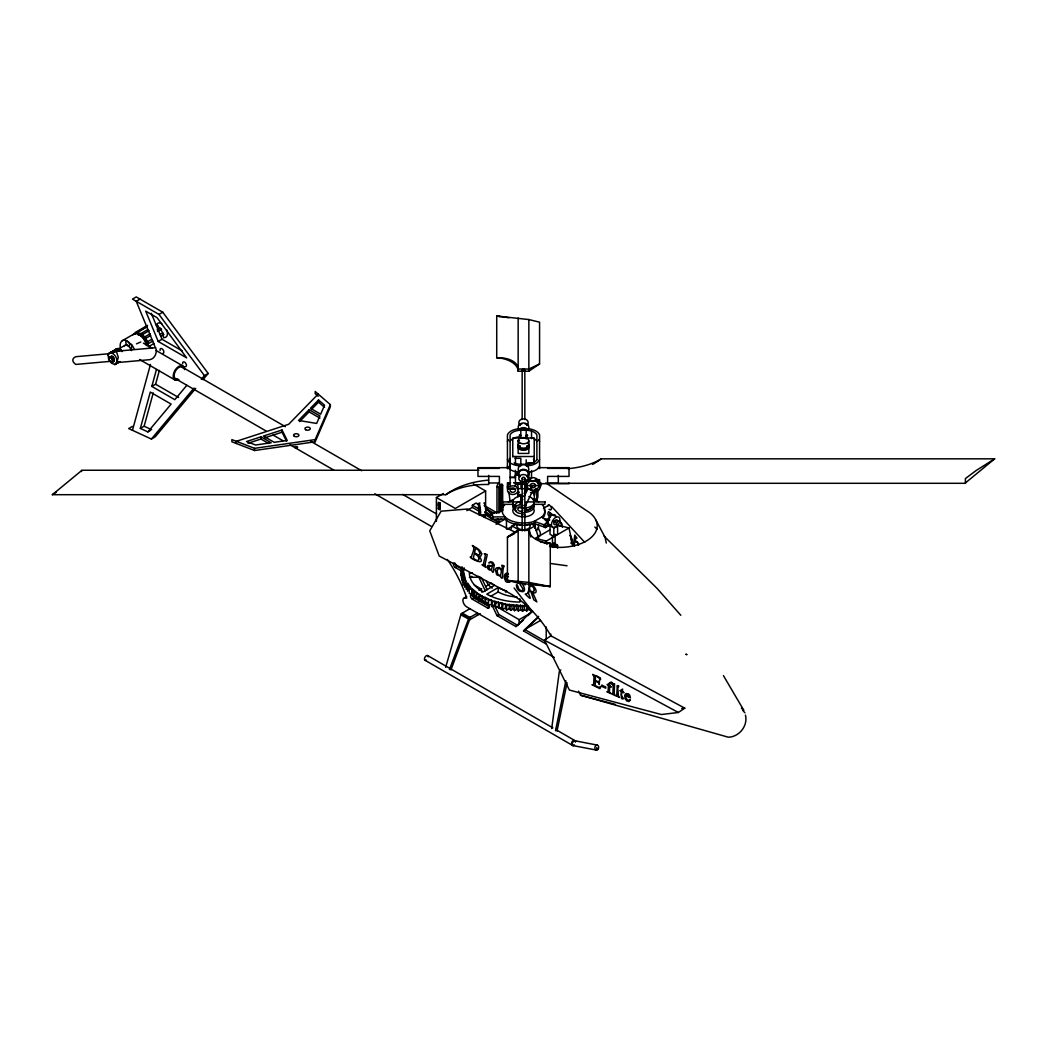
<?xml version="1.0" encoding="UTF-8"?>
<svg xmlns="http://www.w3.org/2000/svg" width="1047" height="1047" viewBox="0 0 1047 1047"><rect width="100%" height="100%" fill="white"/><g stroke="black" fill="none" stroke-linecap="round" stroke-linejoin="round"><path stroke-width="1.5" d="M501.487 511.185L501.173 485.559L500.06 486.776L500.06 512.009M535.017 490.061L534.402 495.323L534.441 490.088M524.665 583.585L524.966 584.972M534.245 500.767L534.402 493.137L530.528 492.535M482.431 596.07L482.431 600.441L479.016 600.847L479.016 596.476L482.431 596.07L482.327 602.352L485.481 601.789L485.481 597.418L482.327 597.981L483.95 596.751M482.327 602.352L482.431 600.441M485.481 597.418L485.363 603.7L488.504 603.137M485.363 603.7L485.481 601.789M111.623 362.223L112.5 360.273L110.681 357.603C114.542 352.59 115.981 366.345 109.726 361.136M551.704 728.555L559.281 671.703L560.799 669.949M574.554 546.181C572.971 540.592 578.193 540.54 578.18 545.134M571.152 540.147L571.296 539.427M555.499 730.741L565.877 680.759M557.004 731.172L567.068 682.762M511.132 604.485L510.779 610.388L513.03 609.001L513.03 604.629L510.779 606.017L509.222 604.341L506.617 605.676L506.617 610.048L509.222 608.713L509.222 604.341M514.928 604.773L514.574 610.676L516.825 609.289L516.825 604.917L514.574 606.305L513.03 604.629M518.723 605.061L518.37 610.964L520.634 609.576L520.634 605.205L518.37 606.593L516.825 604.917M562.357 527.348L562.003 524.01L559.347 520.595M132.459 430.304L150.467 364.461M140.337 428.419L150.284 392.075L171.119 404.103L147.876 431.901L140.337 428.419L144.133 426.221L153.242 392.913M186.837 385.309L174.81 399.679L151.828 386.408L156.448 369.539M151.828 386.408L155.61 384.223L159.393 370.416M445.656 667.332L460.811 614.851L461.374 613.647L469.894 608.726M479.709 594.5L479.709 598.884L476.411 598.936L476.411 594.565L479.709 594.5L479.016 596.476L480.887 595.39M479.016 600.847L479.709 598.884M511.028 528.971L512.14 525.96L515.922 523.775M532.858 499.615L536.784 500.1L537.896 497.076L537.896 489.787M449.451 669.517L468.951 618.018L477.471 613.097L477.471 615.283M450.956 669.949L470.535 617.102M315.199 439.596L254.591 448.338L231.871 439.596L231.871 441.782L254.591 450.524L315.199 441.782L315.199 439.596L330.342 404.613L315.199 391.486L315.199 393.672L318.17 396.25M315.199 441.782L330.342 406.799L330.342 404.613M115.733 350.405L117.853 348.429L122.434 351.059M113.914 361.006L112.566 360.875L113.521 357.341L112.317 359.631L113.063 356.857L111.623 358.44M146.829 326.965L134.409 334.124L135.142 332.527L147.535 325.368M507.298 604.198L506.617 605.676L505.518 603.766L502.717 604.773L502.717 609.145L505.518 608.137L505.518 603.766M515.451 507.389A5.353 4.371 0 0 1 520.189 501.631L522.819 496.239M524.141 493.53L527.439 486.79M522.819 499.327L520.189 504.719L520.189 501.631M524.141 496.631L528.094 488.53L532.897 490.48L524.979 506.669M472.707 589.239L472.707 593.61L469.226 593.492L469.226 589.108L472.707 589.239L471.752 591.058L471.752 595.429L475.05 595.363L474.082 597.183L477.38 597.117M471.752 595.429L472.707 593.61M572.238 544.741L573.35 545.068L574.816 535.109L576.91 538.158L575.798 537.818L575.34 540.658L577.46 542.097L578.873 544.846M530.489 489.512L532.871 485.586M112.566 360.875L114.215 358.545L112.317 361.817L114.463 359.788L112.016 362.105L114.215 360.731M116.492 362.236L114.856 364.578L111.388 363.1L108.613 359.042L108.155 354.776L109.333 353.088L118.965 348.533L108.273 353.794L75.816 356.7A12.917 5.929 9.9 0 0 75.816 364.435L110.445 361.346M496.658 601.645L495.637 603.085L495.637 607.456L498.437 606.449L498.437 602.077L495.637 603.085L494.878 601.227L491.763 602.13L491.763 606.501L494.878 605.598L494.878 601.227M500.204 602.496L499.17 603.923L499.17 608.294L501.971 607.286L501.971 602.915L499.17 603.923L498.437 602.077M503.738 603.347L502.717 604.773L501.971 602.915M132.472 426.378L128.689 428.563L151.396 439.046L194.022 388.071M201.299 379.367L204.414 375.637L208.196 373.452L162.756 312.228L136.241 296.916L132.459 299.102L158.961 314.414L204.414 375.637M195.724 388.372L155.178 436.861L151.396 439.046M203 379.668L208.196 373.452M526.72 610.977L526.72 606.593L524.468 605.205L524.468 609.576L526.72 610.977L528.277 609.289L528.277 606.383M134.409 334.124L146.593 326.533M545.278 527.609L549.701 524.809L545.278 527.609L544.322 527.06L544.322 524.874L549.256 519.744M548.864 523.919L545.906 526.994L544.322 524.874L534.219 521.367A21.424 12.368 0 0 1 504.942 516.838L493.15 516.956L491.004 518.501L485.088 511.525M111.165 357.956L112.566 356.503M318.17 394.065L288.684 424.284L236.334 441.31L236.334 443.496M309.074 409.678L298.565 420.462L316.665 423.433L319.924 415.934L309.074 409.678L309.074 411.864L299.625 421.561M318.55 399.967L310.449 408.278L320.67 414.18L324.57 405.189L318.55 399.967L318.55 402.153L311.456 409.429M112.749 352.865L116.191 349.397L112.67 352.25M493.098 600.795L491.763 602.13L491.553 600.114L488.399 600.664L488.399 605.035L491.553 604.485L491.553 600.114M491.475 603.962L496.985 615.623L515.922 626.551L531.837 611.239M515.922 626.551L523.5 619.994M528.041 615.623L532.596 611.239M546.22 644.049L523.5 630.922L538.655 616.343M523.5 630.922L538.21 617.494M464.646 587.171L464.646 582.799L466.386 581.177L463.075 580.535L463.075 584.907L465.287 585.338M109.032 359.932L109.032 357.747L112.081 356.294M524.468 605.205L522.558 606.894L520.634 605.205M520.634 609.576L522.558 611.265L524.468 609.576M488.687 475.377L488.687 484.512A56.329 31.318 3.4 0 0 445.839 494.694L52.35 494.694L81.614 470.561M567.788 468.676A60.883 33.857 3.4 0 0 601.161 458.835L994.65 458.835L965.386 482.968M112.461 352.381L116.911 348.716L108.613 353.768L116.911 348.716M110.93 356.647L109.333 357.459L111.623 356.255M542.058 504.471A21.424 12.368 0 0 1 542.058 516.838L534.219 521.367L534.219 523.552L544.322 527.06L548.118 524.874L549.073 525.424M486.999 598.099L485.363 599.316L488.504 598.766L488.399 600.664L490.035 599.447M118.926 361.856L114.856 364.578L118.743 361.896M136.503 343.822L140.808 341.976M528.853 371.214L539.571 363.937L539.571 322.188L528.853 319.557L496.723 316.011L496.723 357.76A21.424 12.342 4.4 0 1 518.147 371.214L528.853 371.214L528.853 319.557M518.147 529.834L507.429 537.111L507.429 580.404L518.147 583.048L550.277 586.595L550.277 543.301A21.424 12.342 4.4 0 1 528.853 529.834L518.147 529.834L518.147 583.048M544.479 640.136L550.931 635.83L684.79 708.178L678.338 712.484L661.364 714.525L569.398 690.052L544.479 640.136L678.338 712.484M109.726 357.341L111.231 356.373M52.35 494.694L56.329 492.182M994.65 458.835L976.092 470.561L965.386 478.597L965.386 483.295L558.313 483.295L558.313 475.377M140.023 299.102L136.241 301.287L155.178 347.211M158.961 314.414L162.756 312.228M122.368 340.668L133.728 334.111M147.863 329.569L140.979 333.548L144.761 336.898L148.687 343.429L152.823 341.034M149.158 330.695L142.85 334.346L137.183 332.527M118.73 348.952L125.038 345.301M150.271 333.718L144.761 336.898L146.515 337.906L150.637 335.524M157.155 329.74L159.916 328.156L161.657 329.164L157.534 331.546M151.671 339.32L147.535 341.702L148.543 346.662L154.053 343.481M159.929 334.543L162.691 332.959L159.916 328.156L156.121 324.792L158.005 325.591M161.081 336.27L163.842 334.674L162.691 332.959L163.698 337.919M120.065 361.568L116.531 363.61L118.285 357.367L116.361 351.229L110.288 352.8M158.215 341.466L186.667 357.878L157.076 317.686L145.703 311.129L158.215 341.466L162.01 339.267L182.322 351.007M147.876 431.901L150.402 430.435M436.39 521.393L436.39 497.534L443.365 493.517M440.172 502.887L438.287 503.973L440.172 505.073M438.287 508.842L440.172 509.941L440.172 503.371L438.287 502.285L438.287 508.842L440.172 507.756M485.625 506.879L485.625 490.978L455.327 508.476L436.39 497.534M480.573 512.114L472.367 507.376L472.367 505.191L476.163 503.005L478.898 504.589M466.818 510.583L472.367 507.376M477.419 504.458L479.945 503.005M498.176 518.723L496.985 519.404L496.985 521.589M500.06 519.822L501.487 518.998M496.108 524.285L505.191 519.037M507.363 529.115L515.7 524.298M543.472 508.266L549.021 505.06M518.147 530.934L507.429 537.111L514.129 533.931M454.843 562.933A2.683 1.544 60 0 0 453.456 564.529A2.683 1.544 60 0 0 455.327 567.513L457.225 566.414L462.735 569.594M526.903 530.554L534.86 525.96L538.655 538.145M544.322 524.874L546.861 523.408M535.985 530.515L538.511 529.049L538.511 524.678M550.041 529.808L535.344 538.289L546.285 541.103L569.018 527.976L572.735 545.579M553.798 527.727L557.593 525.542L557.593 534.284L553.798 536.47L550.015 534.284L550.015 525.542L553.798 527.727L553.798 536.47M479.029 590.338L481.712 588.794M485.716 586.477L489.721 584.161M557.593 545.212L553.798 547.411L550.015 545.212L553.798 543.027L557.593 545.212L557.593 548.131M472.367 599.224L474.265 598.125L489.407 606.867L487.522 607.967L472.367 599.224A2.683 1.544 60 0 1 470.483 595.939A2.683 1.544 60 0 1 472.367 594.84L487.522 603.596A2.683 1.544 60 0 1 489.407 606.867A2.683 1.544 60 0 1 487.522 607.967M506.683 590.979A32.339 18.676 0 0 1 498.189 587.589L486.829 594.159A48.411 27.955 0 0 0 519.901 602.064L519.888 598.701M490.611 596.345L498.189 591.974A32.339 18.676 0 0 0 517.048 597.052M505.479 592.092L506.434 591.555A78.499 48.306 56.5 0 1 550.931 635.83M460.811 614.851L469.894 619.654L480.233 613.699M496.985 615.623L498.882 614.524L517.82 625.465M497.103 606.933L519.129 619.654L529.834 613.49M525.45 629.129L540.592 620.387M549.754 519.94L547.136 521.236C541.456 516.603 547.411 520.948 549.714 517.755L547.79 513.802L548.497 511.603L554.413 515.988M570.942 543.341L572.172 539.506L570.353 535.2M539.571 363.937L528.853 369.028L518.147 369.028A21.424 12.342 -4.4 0 0 496.723 357.76M111.165 362.183L113.521 361.136M111.388 352.904L121.321 349.894L116.361 351.229L155.715 347.709L156.291 350.235A10.182 8.245 78.1 0 1 149.786 359.671L116.989 362.602A6.465 3.73 60 0 0 111.388 352.904L120.143 349.044M473.885 590.115L471.752 591.058L475.05 590.992L474.082 592.811L474.082 597.183M476.215 591.869L474.082 592.811L477.38 592.746L476.411 594.565L478.544 593.623M471.53 588.349L469.226 589.108L470.784 587.315L467.577 586.883L467.577 591.254M260.952 436.848L246.555 441.533L255.599 445.014L271.186 442.763L260.952 436.848L260.952 439.033L268.621 443.47M282.049 429.99L263.373 436.062L274.209 442.318L287.205 440.447L282.049 429.99L282.049 432.189L286.564 441.324M247.995 443.247L260.952 439.033M264.93 437.751L282.049 432.189M485.729 508.921L485.729 507.703L491.763 513.972L502.076 510.661A21.424 12.368 0 0 1 504.942 504.471M464.384 568.037L461.478 568.927L461.478 571.845M468.585 584.239L466.111 584.841L466.111 589.212L469.318 589.644M470.051 586.281L467.577 586.883L469.318 585.26L466.111 584.841L467.852 583.231L464.646 582.799M490.075 516.511L491.854 519.338L504.942 519.024A21.424 12.368 0 0 0 534.219 523.552M465.64 580.143L463.075 580.535L465.392 579.03L462.486 578.14L462.486 582.512M681.702 708.544L684.79 708.178M481.293 515.032L485.245 514.64A5.994 0.811 84.4 0 0 485.546 508.057A5.994 0.811 84.4 0 0 483.976 503.201M464.135 573.547L461.478 573.756L461.478 578.127M464.646 575.745L461.989 575.942L461.989 580.313M465.143 577.931L462.486 578.14L464.894 576.832L461.989 575.942L464.384 574.646L461.478 573.756L463.873 572.369L460.981 571.335L460.981 575.706M425.003 660.238L572.617 745.451L574.502 745.045A2.683 1.544 -60 0 1 572.225 744.823A2.683 1.544 -60 0 1 573.56 741.368A2.683 1.544 -60 0 1 575.876 741.577M515.059 458.35L520.817 458.337L520.817 464.161M510.111 486.358A5.353 4.371 0 0 1 518.147 490.153A5.353 4.371 0 0 1 510.111 493.935A5.353 4.371 0 0 1 510.111 486.358L510.111 434.871A11.164 6.439 0 0 1 520.817 430.238L526.183 430.238A11.164 6.439 0 0 1 536.889 434.871L536.889 459.986M518.147 440.682L519.482 440.682M512.781 456.518L534.219 456.518M528.853 462.931L532.072 462.931M526.562 463.088L534.219 463.088L534.219 437.973L512.781 437.973L512.781 456.898M508.947 467.669L477.969 467.669L477.969 476.411L499.393 476.411L499.393 482.968L488.687 482.968M538.498 467.669L569.031 467.669L569.031 476.411L547.607 476.411L547.607 482.968L558.313 482.968M477.969 468.375L499.393 468.375M547.607 468.375L569.031 468.375M478.872 470.247L81.614 470.247L81.614 471.53M515.464 473.754L518.527 473.754M514.928 475.299L519.757 475.299M510.111 477.196L515.464 477.196M510.111 477.615L515.464 477.615M527.662 479.67L530.646 479.67M535.109 479.67L539.571 479.67L539.571 485.586L526.183 485.586L526.183 479.67M523.5 481.214L539.571 481.214M510.648 482.759L507.429 482.759L507.429 488.687L513.855 488.687M513.855 482.759L523.5 482.759M538.053 483.675L569.031 483.675L569.031 482.968M517.074 484.303L523.5 484.303M517.074 488.687L523.5 488.687M502.076 501.919L520.817 501.919A2.683 1.544 0 0 1 520.909 501.513M527.78 501.919L544.924 501.919M513.187 504.34L502.076 504.34L502.076 501.67M533.813 504.34L544.924 504.34L544.924 501.67M544.165 543.301L550.277 543.301A21.424 12.342 -4.4 0 1 547.489 543.341M463.638 571.335L460.981 571.335L463.886 570.235L461.478 568.927L464.135 569.123M472.406 572.879L469.344 572.866A48.411 27.955 0 0 0 483.033 591.974L494.393 585.404L491.161 582.97M469.344 577.25L480.678 577.25M507.429 580.404L528.853 582.407L550.277 586.595L528.853 583.493M567.029 565.773L550.526 563.495M534.166 491.03L536.784 491.357L536.784 500.1M508.96 317.778L496.723 316.011L499.785 316.613M573.887 740.582L597.183 745.071M573.075 745.595L596.371 750.084M558.064 525.175L569.018 527.976M578.559 691.164L580.601 695.234L615.387 704.409M580.601 695.234L728.306 737.206C739.195 736.97 748.121 725.82 745.451 715.114M557.541 524.992C562.213 528.238 562.396 522.257 558.732 521.026M508.201 573.468C504.34 571.754 503.201 577.708 505.151 580.038C505.57 584.579 513.436 580.679 509.326 581.504L506.434 579.397A4.319 2.814 55.6 0 1 505.701 577.067L505.832 575.405L508.017 576.871M509.431 458.416L510.111 469.004M552.973 521.092L555.695 522.257L555.695 521.04M508.345 574.175L506.944 573.848L505.937 574.908L508.384 576.557M144.133 426.221L151.671 429.702M551.547 506.421L584.763 542.359M515.818 532.557L467.603 508.999L441.101 511.198L429.741 530.868L439.203 556.022L506.434 591.555M498.882 513.148L498.882 487.706A2.683 1.544 -60 0 1 500.78 484.421L502.665 485.507L502.665 510.962M499.589 485.101L501.487 486.201M499.367 483.112A2.683 1.544 -60 0 0 496.985 486.606L498.882 487.706M473.453 483.95L485.625 490.978M531.078 523.775L534.86 525.96M484.133 505.426L496.684 512.677M485.729 508.528L493.935 513.266M512.14 525.96L519.718 530.345M472.367 505.191L479.212 509.143C480.521 517.414 479.343 501.578 479.133 509.038M484.682 512.297L490.153 515.464M309.074 411.864L319.924 418.119M484.682 514.483L498.882 522.689L498.882 519.508M438.287 505.191L440.172 506.277M143.4 343.154L151.854 348.036M156.082 350.483L182.872 365.94M182.191 367.104L285.386 426.679M310.828 441.363L361.712 470.744M402.702 494.406L436.625 513.998M175.503 378.7L265.964 430.932M273.031 435.015L282.926 440.722M289.993 444.805L333.81 470.103M374.8 493.765L431.338 526.405M139.591 359.514L174.836 379.865M155.61 384.223L178.605 397.494M455.327 567.513L462.211 571.492M474.356 585.051L479.945 588.283A2.683 1.544 60 0 1 481.777 592.092M525.398 629.836L545.448 641.405M554.387 657.503L466.687 606.867A5.353 3.089 60 0 1 462.905 600.311A5.353 3.089 60 0 1 466.687 598.125A88.38 51.028 60 0 0 447.331 559.491M462.329 613.097L469.894 617.468L469.894 619.654M461.374 613.647L468.951 618.018M427.686 655.605L552.881 727.887M555.695 729.51L575.392 740.883M528.277 609.289L530.528 610.676M528.892 583.375C532.949 583.179 540.592 594.565 532.74 592.733L536.875 601.92L533.761 599.813L531.012 591.804C523.487 589.278 536.836 605.742 525.241 594.055C528.735 595.403 529.625 586.791 528.761 583.755M545.906 482.929L586.228 510.439A37.496 21.647 0 0 1 592.183 536.561A37.496 21.647 0 0 1 550.002 546.652M492.234 588.152L490.088 586.529A37.496 21.647 0 0 1 486.332 581.321M553.68 520.686L555.695 522.257M572.526 745.399L572.212 745.137A2.539 1.858 -79.1 0 1 572.473 741.145A2.539 1.858 -79.1 0 1 575.274 742.061M318.55 402.153L324.57 407.375M741.433 708.217L743.828 710.324L723.438 675.629M542.058 516.838L548.118 522.689M594.827 527.034L597.143 529.324M604.132 536.169L657.176 588.519L680.812 615.283M486.593 512.376L489.616 515.517M134.278 349.358A10.719 6.19 60 0 0 131.503 344.555L125.758 340.367A10.719 6.19 60 0 0 120.405 347.984M509.222 608.713L510.779 610.388M516.825 609.289L518.37 610.964M513.03 609.001L514.574 610.676M742.794 710.442L744.954 712.837M552.764 515.242L549.832 513.344L550.12 517.388M485.729 507.703L493.15 516.956L493.15 519.142M570.065 535.488L571.361 538.956M514.103 587.982L530.855 609.576M520.581 582.197C523.291 583.925 527.649 593.374 521.04 591.45C515.203 591.175 515.543 578.232 518.605 588.636A4.712 3.076 55.6 0 0 521.223 590.717L522.649 590.508L522.924 588.898L518.932 582.538M505.518 608.137L506.617 610.048M595.926 520.137L604.996 537.203L606.331 543.079M481.672 578.075L487.169 589.749M494.066 604.315L498.882 614.524M478.4 576.256L485.285 590.835M491.763 513.972L493.15 516.956M490.938 517.349L491.854 519.338M151.278 313.275L162.01 339.267M494.878 605.598L495.637 607.456M501.971 607.286L502.717 609.145M498.437 606.449L499.17 608.294M479.971 515.163A5.994 0.811 84.4 0 1 478.531 505.57A5.994 0.811 84.4 0 1 480.076 507.062A5.994 0.811 84.4 0 1 479.971 515.163L479.081 512.114L479.081 515.032M526.366 605.061L526.72 606.593M502.076 510.661L502.809 513.855L504.942 516.838L504.942 519.024M546.285 541.103L546.966 544.296M529.18 529.245L530.816 536.98M508.004 485.69L508.423 488.844M508.842 491.998L510.098 501.474M491.553 604.485L491.763 606.501M596.777 747.571L596.777 749.757M555.132 534.284L555.132 545.212M552.463 535.842L552.463 545.212M546.22 626.944L546.22 639.377M539.571 468.585L539.571 434.871A13.729 7.918 0 0 0 526.183 428.694L520.817 428.694A13.729 7.918 0 0 0 507.429 434.871L507.429 468.676M534.716 522.492L534.716 528.329M531.536 431.299L531.536 438.641M531.536 470.535L531.536 478.453M528.853 441.062L528.853 453.43L518.147 453.43L518.147 441.062M528.853 471.294L528.853 480.311M528.853 529.834L528.853 584.592M526.183 430.238L526.183 438.929M526.183 459.803L526.183 464.436M526.183 486.868L526.183 488.412M524.835 370.128L524.835 419.507M524.835 478.361L524.835 530.934M522.558 605.349L522.558 611.265M522.165 370.128L522.165 419.507M522.165 478.361L522.165 530.934M520.817 430.238L520.817 436.795A11.164 6.439 0 0 0 514.129 438.091M520.817 494.629L520.817 501.919M519.129 619.654L519.129 624.025M518.147 318.013L518.147 371.214M518.147 471.294L518.147 473.427M515.464 456.544L515.464 464.266M515.464 470.365L515.464 486.358M506.46 519.849L506.46 529.023M498.189 587.589L498.189 591.974M496.985 486.606L496.985 513.161M486.253 508.829L486.253 510.033M485.245 514.64L485.245 517.558M484.355 514.509L484.355 517.427M479.526 509.261L479.526 513.632M473.689 594.879L473.689 597.798M461.989 566.741L461.989 571.112M254.591 448.338L254.591 450.524M131.503 344.555L131.503 350.614M160.112 350.47A2.683 1.544 60 0 1 161.29 348.52A2.683 1.544 60 0 1 163.659 351.02A2.683 1.544 60 0 1 162.887 353.389M182.688 363.793A2.683 1.544 60 0 1 184.023 361.896A2.683 1.544 60 0 1 186.353 364.775A2.683 1.544 60 0 1 185.005 366.686M517.99 493.726A5.353 4.371 0 0 1 517.807 491.462M520.83 496.631A2.683 2.186 0 0 1 520.66 494.446M517.99 496.815A5.353 4.371 0 0 1 519.05 492.522M520.817 465.797A13.729 7.918 0 0 1 507.429 459.62M519.286 472.315A13.729 7.918 0 0 1 507.429 466.177M526.981 446.087A4.018 2.316 0 0 1 523.5 449.569A4.018 2.316 0 0 1 520.019 446.087M527.374 445.656A4.018 2.316 0 0 1 526.981 446.218M520.019 446.218A4.018 2.316 0 0 1 519.626 445.656M518.867 429.519A5.353 4.371 0 0 1 523.5 422.962A5.353 4.371 0 0 1 528.133 429.519M527.282 435.068A5.353 4.371 0 0 1 526.183 435.761M520.817 435.761A5.353 4.371 0 0 1 519.718 435.068M518.867 429.78A5.353 4.371 0 0 1 528.133 429.78M507.429 441.441A13.729 7.918 0 0 1 508.436 439.753M519.286 435.303A13.729 7.918 0 0 1 520.817 435.251M526.183 435.251A13.729 7.918 0 0 1 527.714 435.303M538.564 439.753A13.729 7.918 0 0 1 539.571 441.441M539.571 466.177A13.729 7.918 0 0 1 527.714 472.315M526.183 436.795A11.164 6.439 0 0 1 527.374 436.835M531.876 437.698A11.164 6.439 0 0 1 532.871 438.091M533.787 438.536A11.164 6.439 0 0 1 536.889 441.441M510.111 441.441A11.164 6.439 0 0 1 513.213 438.536M544.191 509.64A21.424 12.368 0 0 1 542.922 518.082M502.154 511.774A21.424 12.368 0 0 1 502.809 509.64M508.345 501.919A21.424 12.368 0 0 1 512.781 499.943M534.219 499.943A21.424 12.368 0 0 1 538.655 501.919M522.833 479.304A1.335 1.099 0 0 1 522.479 477.654A1.335 1.099 0 0 1 524.521 477.654A1.335 1.099 0 0 1 524.167 479.304M520.189 476.424A4.685 3.822 0 0 1 520.189 471.019A4.685 3.822 0 0 1 526.811 471.019A4.685 3.822 0 0 1 526.811 476.424M522.335 530.384A1.335 1.099 0 0 1 524.665 530.384M528.133 463.193A5.353 3.089 0 0 1 528.853 464.737M522.833 371.07A1.335 1.099 0 0 1 522.479 369.421A1.335 1.099 0 0 1 524.521 369.421A1.335 1.099 0 0 1 524.167 371.07M554.465 544.545A1.335 0.772 0 0 1 554.74 545.762A1.335 0.772 0 0 1 552.646 545.605A1.335 0.772 0 0 1 553.457 544.466M555.093 534.48A1.335 0.772 0 0 1 554.465 534.952M508.135 468.598A5.994 4.895 0 0 1 508.332 467.328M445.839 494.694A60.883 36.331 -3.6 0 1 488.687 480.141M528.133 445.695A5.353 3.089 0 0 1 523.5 450.341A5.353 3.089 0 0 1 518.867 445.695M524.063 505.806A5.353 4.371 0 0 1 524.547 511.983M523.487 512.729A5.353 4.371 0 0 1 515.176 509.365A5.353 4.371 0 0 1 522.911 505.164M522.924 510.059A2.683 2.186 0 0 1 518.749 510.727A2.683 2.186 0 0 1 519.037 507.258A2.683 2.186 0 0 1 523.068 508.384M533.852 509.064A10.719 6.19 0 0 1 523.5 516.838A10.719 6.19 0 0 1 513.148 509.064M533.852 504.68A10.719 6.19 0 0 1 523.5 512.467M515.922 510.661A10.719 6.19 0 0 1 513.148 504.68M535.449 498.909A1.335 0.772 0 0 1 534.114 498.948M539.571 459.62A13.729 7.918 0 0 1 526.183 465.797M536.889 459.62A11.164 6.439 0 0 1 526.183 464.253L520.817 464.253A11.164 6.439 0 0 1 514.129 462.97M539.048 484.565A5.994 4.777 20.4 0 1 534.507 491.58M519.443 425.422A4.685 3.822 0 0 1 522.283 423.642M524.717 423.642A4.685 3.822 0 0 1 527.557 425.422M520.189 425.396A4.685 3.822 0 0 1 520.189 419.991A4.685 3.822 0 0 1 526.811 419.991A4.685 3.822 0 0 1 526.811 425.396M514.169 482.837A5.353 4.371 0 0 1 517.964 488.19M508.148 489.237A5.353 4.371 0 0 1 510.111 483.269M518.867 471.268A5.353 4.371 0 0 1 523.5 464.711A5.353 4.371 0 0 1 528.133 471.268M519.718 476.817A5.353 4.371 0 0 1 519.718 470.627A5.353 4.371 0 0 1 527.282 470.627A5.353 4.371 0 0 1 527.282 476.817M528.133 443.509A5.353 3.089 0 0 1 523.5 448.155A5.353 3.089 0 0 1 518.867 443.509M464.92 598.164A5.353 3.089 60 0 1 466.687 596.528M457.225 566.414A2.683 1.544 60 0 1 455.393 563.744M474.265 598.125A2.683 1.544 60 0 1 472.433 594.316M426.338 660.107A2.683 1.544 -60 0 1 424.454 659.021A2.683 1.544 -60 0 1 426.338 655.736A2.683 1.544 -60 0 1 428.236 656.835M471.817 576.387A2.683 1.544 60 0 1 470.967 576.465M463.154 581.87A2.683 1.544 60 0 1 463.154 579.685M551.324 636.511A2.683 1.544 60 0 1 550.84 634.116M529.298 524.037A6.701 3.861 0 0 1 525.228 529.703M521.772 529.703A6.701 3.861 0 0 1 517.702 524.037M528.238 524.325A6.701 3.861 0 0 1 525.228 525.332M521.772 525.332A6.701 3.861 0 0 1 518.762 524.325M156.88 324.138A8.036 4.633 60 0 1 161.801 323.706M166.722 329.818A8.036 4.633 60 0 1 164.641 337.579M128.205 341.558A2.683 1.544 60 0 1 129.265 345.536A2.683 1.544 60 0 1 126.164 343.743A2.683 1.544 60 0 1 127.224 340.982M124.436 345.863A5.353 3.089 60 0 1 130.993 349.646M138.139 334.975A8.036 4.633 60 0 1 146.659 345.575M178.854 379.459A8.036 4.633 -60 0 1 173.174 376.187A8.036 4.633 -60 0 1 178.854 366.345A8.036 4.633 -60 0 1 184.534 369.617M132.524 335.223A10.719 6.19 60 0 1 140.076 335.289A10.719 6.19 60 0 1 146.397 345.34M177.624 378.896A6.701 3.861 -60 0 1 175.098 371.737A6.701 3.861 -60 0 1 182.95 367.798M296.929 446.572A1.335 0.772 0 0 1 297.204 447.789A1.335 0.772 0 0 1 295.097 447.632A1.335 0.772 0 0 1 295.908 446.506M121.125 350.653A5.353 3.089 60 0 1 122.041 351.622M108.443 355.784A7.826 4.528 21.1 0 1 108.273 353.794M524.194 484.381A2.683 2.186 0 0 1 524.194 488.609M522.806 488.609A2.683 2.186 0 0 1 522.806 484.381M514.679 488.596A2.683 2.186 0 0 1 510.465 488.151M533.499 459.201A5.353 4.371 0 0 1 534.035 462.525M540.448 542.019A5.353 3.089 60 0 1 542.333 542.516M601.161 458.835A56.329 33.622 -3.6 0 1 596.594 462.08M595.612 462.695A56.329 33.622 -3.6 0 1 592.51 464.449M500.78 484.421A2.683 1.544 -60 0 1 502.665 485.507M520.909 482.418A2.683 2.186 0 0 1 520.909 481.293M540.841 482.772A5.994 4.777 20.4 0 1 539.663 487.418M550.565 525.489A5.994 3.455 -60 0 1 549.099 518.029A5.994 3.455 -60 0 1 556.049 516.695M537.595 528.094A5.353 3.089 60 0 1 539.297 536.391M527.675 480.063A5.994 4.895 0 0 1 538.053 480.036M538.655 481.214A5.994 4.895 0 0 1 538.668 483.753M528.853 496.553A10.719 6.19 0 0 1 534.127 502.717A10.719 6.19 0 0 1 526.275 507.887M523.5 508.096A10.719 6.19 0 0 1 518.147 507.272M515.922 506.29A10.719 6.19 0 0 1 520.725 495.938M526.183 501.919A2.683 1.544 0 0 1 526.091 502.311M536.012 488.425A2.683 2.133 20.4 0 1 535.475 488.713M525.594 504.602A5.353 4.371 0 0 1 525.777 506.853M524.167 514.43A1.335 1.099 0 0 1 524.167 516.328M522.833 516.328A1.335 1.099 0 0 1 522.833 514.43M531.261 507.481A8.036 4.633 0 0 1 525.581 510.766M534.219 504.104A10.719 6.19 0 0 1 526.275 510.072M515.922 508.476A10.719 6.19 0 0 1 512.781 504.104M523.5 496.252A5.353 3.089 0 0 1 518.867 491.619M547.62 506.355A2.683 1.544 60 0 1 549.675 505.374A2.683 1.544 60 0 1 551.376 508.907A2.683 1.544 60 0 1 549.021 509.287M613.228 684.738L612.94 692.865L611.867 694.056L615.204 695.561L614.17 693.428L614.576 683.796L612.181 683.612L612.822 685L610.833 682.696L609.878 683.076L609.668 685.654L611.396 687.015L609.642 686.23L609.459 691.858L610.925 693.624L606.854 691.792L608.085 691.452L608.412 685.667L607.116 684.502C608.529 685.235 611.396 678.495 613.189 684.777M494.027 565.158C493.713 568.992 493.831 576.138 491.475 569.948C488.334 571.597 484.997 565.079 489.185 565.223C493.111 568.39 493.634 562.2 490.192 562.501C485.769 564.66 492.928 558.326 494.027 565.158M497.011 571.06L497.966 574.567L500.492 575.654L501.395 571.688L500.793 569.254L498.516 568.207L497.011 571.06M481.712 553.915L480.782 556.14L478.976 556.088C488.7 568.704 464.724 555.865 471.464 556.821C471.922 553.523 475.94 548.026 472.315 545.5C475.063 547.228 480.782 549.505 481.712 553.915M592.209 684.856L599.957 688.664L600.939 686.361L598.871 687.434L595.167 685.549L595.285 681.113L598.426 682.696L599.29 684.555L599.447 680.812L598.243 681.78L595.311 680.524L595.494 676.27C598.819 674.805 601.083 683.586 600.402 677.906L592.654 674.399L594.015 676.912L593.584 684.908L592.209 684.856M601.96 685.248L601.907 686.439L605.742 688.18L605.794 686.989L601.96 685.248M616.068 695.666L619.366 697.446L618.45 696.294C616.696 671.651 617.573 699.304 616.068 695.666M620.164 690.719L621.237 691.465L621.329 698.009A1.675 1.126 56.6 0 0 622.756 699.016C625.569 698.493 618.947 696.438 622.455 692.015L624.051 692.734L622.481 691.465L622.585 689.07L620.164 690.719M488.779 566.846L489.682 569.084L491.593 569.398L492.26 566.466L489.747 566.034L488.779 566.846M479.055 558.653C478.924 562.239 474.474 559.569 473.336 558.025L474.396 553.353L477.929 556.049L479.055 558.653M484.944 564.817L485.834 567.422L481.96 564.804L483.191 564.739L485.101 556.86L485.298 554.674L484.303 553.693L487.261 554.609L484.944 564.817M624.758 695.391L625.059 698.663L626.891 701.019L628.972 701.516L630.373 699.736L628.724 700.495L626.76 699.187A3.599 2.421 56.6 0 1 625.884 697.263L625.753 695.732L630.451 697.865L629.81 695.378A3.076 2.081 56.6 0 0 628.514 694.017L626.171 693.507L624.758 695.391M479.945 553.169C479.591 556.454 475.835 553.876 474.566 552.58L475.56 548.196L478.518 550.185L479.945 553.169M534.389 590.024C533.224 594.788 526.523 588.872 530.973 585.705L533.342 587.315L534.389 590.024M495.414 569.83L496.644 574.685L500.361 576.243C504.065 583.755 501.539 568.39 504.301 566.113C499.118 563.548 503.908 566.937 501.814 569.817L499.419 567.553L496.553 567.906A6.491 4.24 55.6 0 0 495.414 569.83M617.455 685.602C617.665 688.965 620.23 685.013 617.455 685.602M625.988 694.541L625.779 695.273L628.92 696.7L627.912 694.331L625.988 694.541M686.793 654.571L685.942 654.31L686.793 654.571M531.104 487.235A2.683 2.186 0 0 0 535.501 486.017A2.683 2.186 0 0 0 532.02 483.518A2.683 2.186 0 0 0 531.104 487.235M528.656 489.054A5.994 4.895 0 0 0 538.668 486.842A5.994 4.895 0 0 0 531.313 480.874A5.994 4.895 0 0 0 528.656 489.054M521.157 481.672A4.685 3.822 0 0 0 528.185 478.361A4.685 3.822 0 0 0 521.157 475.037A4.685 3.822 0 0 0 521.157 481.672M556.179 524.089A2.683 1.544 -60 0 0 557.03 519.94A2.683 1.544 -60 0 0 553.863 522.754A2.683 1.544 -60 0 0 556.179 524.089M510.897 491.697A2.683 2.186 0 0 0 515.373 490.716A2.683 2.186 0 0 0 512.101 488.033A2.683 2.186 0 0 0 510.897 491.697M520.817 443.365A5.353 3.089 0 0 0 528.853 440.682A5.353 3.089 0 0 0 520.817 438.012A5.353 3.089 0 0 0 520.817 443.365M597.785 749.521A2.539 1.858 -79.1 0 0 597.641 745.215A2.539 1.858 -79.1 0 0 594.892 747.99A2.539 1.858 -79.1 0 0 597.785 749.521M305.724 429.754A2.683 1.544 0 0 0 310.2 429.061A2.683 1.544 0 0 0 306.928 427.163A2.683 1.544 0 0 0 305.724 429.754M294.364 436.311A2.683 1.544 0 0 0 298.84 435.617A2.683 1.544 0 0 0 295.568 433.733A2.683 1.544 0 0 0 294.364 436.311M556.546 526.562A5.994 3.455 -60 0 0 558.862 517.192A5.994 3.455 -60 0 0 551.677 523.029A5.994 3.455 -60 0 0 556.546 526.562"/></g></svg>
